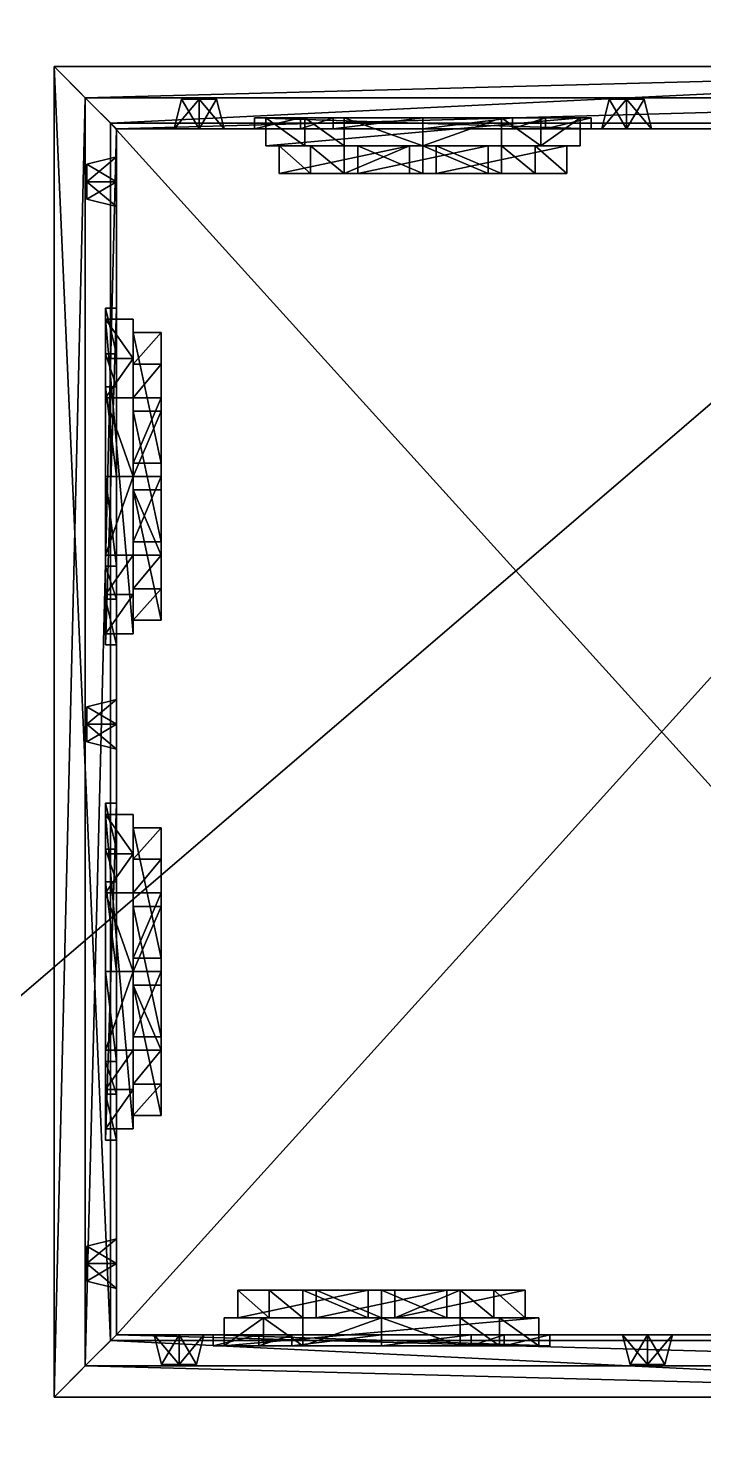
# Model space of a CAD drawing. Header units: metres. Extents: x -124 to 108, y 0 to 201.
# Drawn here: x 42.296 to 43.63, y 4.551 to 7.356 of the extents above; entities that cross this region are included whole.
import ezdxf

# ---------------------------------------------------------------- set-up
doc = ezdxf.new("R2010")
doc.units = ezdxf.units.M
doc.layers.get('0').update_dxf_attribs({"true_color": 0xff5454})

# ---------------------------------------------------------------- blocks, each defined once
blk = doc.blocks.new('embellishment_i')
for p, q in [((0.0492, 0.0984), (0.0492, 0.0837, 0.0587)), ((0, 0.0492), (0.0148, 0.0492, 0.0587)), ((0.0984, 0.0492), (0.0837, 0.0492, 0.0587)), ((0.0492, 0), (0.0492, 0.0148, 0.0587))]:
    blk.add_line(p, q)
at = {"color": 35, "true_color": 0x927150, "extrusion": (0, 0, -1)}
blk.add_circle((-0.0492, 0.0492), 0.0492, dxfattribs=at)
at = {"extrusion": (0, 3.11728e-16, -1)}
blk.add_circle((-0.0492, 0.0492, -0.0587), 0.0344, dxfattribs=at)
at = {"color": 35, "true_color": 0x927150}
mesh = blk.add_polyface(dxfattribs=at)
corners = [(0.0148, 0.0492, 0.0587), (0.0492, 0.0984), (0, 0.0492), (0.0492, 0.0837, 0.0587)]
mesh.append_faces([[corners[k] for k in face] for face in [(0, 1, 2), (1, 0, 3)]], dxfattribs={"vtx0": -1, "color": 35})
mesh = blk.add_polyface(dxfattribs=at)
corners = [(0.0492, 0.0837, 0.0587), (0.0984, 0.0492), (0.0492, 0.0984), (0.0837, 0.0492, 0.0587)]
mesh.append_faces([[corners[k] for k in face] for face in [(0, 1, 2), (1, 0, 3)]], dxfattribs={"vtx0": -1, "color": 35})
mesh = blk.add_polyface(dxfattribs=at)
corners = [(0.0492, 0.0148, 0.0587), (0.0492, 0.0837, 0.0587), (0.0148, 0.0492, 0.0587), (0.0837, 0.0492, 0.0587)]
mesh.append_faces([[corners[k] for k in face] for face in [(0, 1, 2), (1, 0, 3)]], dxfattribs={"vtx0": -1, "color": 35})
mesh = blk.add_polyface(dxfattribs=at)
corners = [(0.0492, 0.0148, 0.0587), (0, 0.0492), (0.0492, 0), (0.0148, 0.0492, 0.0587)]
mesh.append_faces([[corners[k] for k in face] for face in [(0, 1, 2), (1, 0, 3)]], dxfattribs={"vtx0": -1, "color": 35})
mesh = blk.add_polyface(dxfattribs=at)
corners = [(0.0837, 0.0492, 0.0587), (0.0492, 0), (0.0984, 0.0492), (0.0492, 0.0148, 0.0587)]
mesh.append_faces([[corners[k] for k in face] for face in [(0, 1, 2), (1, 0, 3)]], dxfattribs={"vtx0": -1, "color": 35})
blk = doc.blocks.new('window_i')
for p, q in [((0.3326, 1.5005, 0.0217), (0.1553, 1.3478, 0.0217)), ((0.3326, 1.5005), (0.1553, 1.3478)), ((0.5099, 1.3478, 0.0217), (0.3326, 1.5005, 0.0217)), ((0.5099, 1.3478), (0.3326, 1.5005)), ((0.3326, 1.5005), (0.3326, 1.5005, 0.0217)), ((0.1773, 1.3377, 0.0217), (0.3326, 1.4714, 0.0217)), ((0.1773, 1.3377, -0.0332), (0.3326, 1.4714, -0.0332)), ((0.3326, 1.4714, 0.0217), (0.4879, 1.3377, 0.0217)), ((0.3326, 1.4714, 0.0217), (0.3326, 1.4714, -0.0332)), ((0.3326, 1.4714, -0.0332), (0.4879, 1.3377, -0.0332)), ((0.3326, 1.4364, -0.0881), (0.2038, 1.3256, -0.0881)), ((0.3326, 1.4364, -0.0332), (0.2038, 1.3256, -0.0332)), ((0.4614, 1.3256, -0.0332), (0.3326, 1.4364, -0.0332)), ((0.3326, 1.4364, -0.0332), (0.3326, 1.4364, -0.0881)), ((0.4614, 1.3256, -0.0881), (0.3326, 1.4364, -0.0881)), ((0.1553, 1.3478, 0.0217), (0.1553, 1.1242, 0.0217)), ((0.1553, 1.3478), (0.1553, 1.1242)), ((0.1553, 1.3478), (0.1553, 1.3478, 0.0217)), ((0.5099, 1.1242, 0.0217), (0.5099, 1.3478, 0.0217)), ((0.5099, 1.1242), (0.5099, 1.3478)), ((0.5099, 1.3478), (0.5099, 1.3478, 0.0217)), ((0.1773, 1.3377, 0.0217), (0.1773, 1.1022, 0.0217)), ((0.1773, 1.3377, 0.0217), (0.1773, 1.3377, -0.0332)), ((0.1773, 1.3377, -0.0332), (0.1773, 1.1022, -0.0332)), ((0.2038, 1.3256, -0.0881), (0.2038, 1.1287, -0.0881)), ((0.2038, 1.3256, -0.0332), (0.2038, 1.1287, -0.0332)), ((0.2038, 1.3256, -0.0332), (0.2038, 1.3256, -0.0881)), ((0.4614, 1.3256, -0.0332), (0.4614, 1.3256, -0.0881)), ((0.4614, 1.1287, -0.0332), (0.4614, 1.3256, -0.0332)), ((0.4614, 1.1287, -0.0881), (0.4614, 1.3256, -0.0881)), ((0.4879, 1.1022, 0.0217), (0.4879, 1.3377, 0.0217)), ((0.4879, 1.3377, 0.0217), (0.4879, 1.3377, -0.0332)), ((0.4879, 1.1022, -0.0332), (0.4879, 1.3377, -0.0332)), ((0.0905, 1.1242), (0, 1.0337)), ((0.0905, 1.1242, 0.0217), (0, 1.0337, 0.0217)), ((0.0905, 1.1242), (0.0905, 1.1242, 0.0217)), ((0.1553, 1.1242), (0.0905, 1.1242)), ((0.1553, 1.1242, 0.0217), (0.0905, 1.1242, 0.0217)), ((0.1553, 1.1242), (0.1553, 1.1242, 0.0217)), ((0.2038, 1.1287, -0.0332), (0.4614, 1.1287, -0.0332)), ((0.2038, 1.1287, -0.0881), (0.4614, 1.1287, -0.0881)), ((0.2038, 1.1287, -0.0332), (0.2038, 1.1287, -0.0881)), ((0.4614, 1.1287, -0.0332), (0.4614, 1.1287, -0.0881)), ((0.5747, 1.1242, 0.0217), (0.5099, 1.1242, 0.0217)), ((0.5099, 1.1242), (0.5099, 1.1242, 0.0217)), ((0.5747, 1.1242), (0.5099, 1.1242)), ((0.6652, 1.0337, 0.0217), (0.5747, 1.1242, 0.0217)), ((0.5747, 1.1242), (0.5747, 1.1242, 0.0217)), ((0.6652, 1.0337), (0.5747, 1.1242)), ((0.0997, 1.1022, 0.0217), (0.022, 1.0246, 0.0217)), ((0.0997, 1.1022, -0.0332), (0.022, 1.0246, -0.0332)), ((0.1773, 1.1022, 0.0217), (0.0997, 1.1022, 0.0217)), ((0.1773, 1.1022, -0.0332), (0.0997, 1.1022, -0.0332)), ((0.0997, 1.1022, 0.0217), (0.0997, 1.1022, -0.0332)), ((0.1773, 1.1022, 0.0217), (0.1773, 1.1022, -0.0332)), ((0.5656, 1.1022, 0.0217), (0.4879, 1.1022, 0.0217)), ((0.4879, 1.1022, 0.0217), (0.4879, 1.1022, -0.0332)), ((0.5656, 1.1022, -0.0332), (0.4879, 1.1022, -0.0332)), ((0.5656, 1.1022, 0.0217), (0.6432, 1.0246, 0.0217)), ((0.5656, 1.1022, 0.0217), (0.5656, 1.1022, -0.0332)), ((0.5656, 1.1022, -0.0332), (0.6432, 1.0246, -0.0332)), ((0.1106, 1.0757, -0.0881), (0.0485, 1.0136, -0.0881)), ((0.1106, 1.0757, -0.0332), (0.0485, 1.0136, -0.0332)), ((0.1773, 1.0757, -0.0332), (0.1106, 1.0757, -0.0332)), ((0.1106, 1.0757, -0.0332), (0.1106, 1.0757, -0.0881)), ((0.1773, 1.0757, -0.0881), (0.1106, 1.0757, -0.0881)), ((0.1773, 1.0757, -0.0332), (0.1773, 1.0757, -0.0881)), ((0.3061, 1.0757, -0.0881), (0.1773, 1.0757, -0.0881)), ((0.3061, 1.0757, -0.0332), (0.1773, 1.0757, -0.0332)), ((0.3061, 0.1236, -0.0881), (0.3061, 1.0757, -0.0881)), ((0.3061, 1.0757, -0.0332), (0.3061, 1.0757, -0.0881)), ((0.3061, 0.1236, -0.0332), (0.3061, 1.0757, -0.0332)), ((0.3591, 1.0757, -0.0881), (0.3591, 0.1236, -0.0881)), ((0.3591, 1.0757, -0.0332), (0.3591, 1.0757, -0.0881)), ((0.4879, 1.0757, -0.0881), (0.3591, 1.0757, -0.0881)), ((0.4879, 1.0757, -0.0332), (0.3591, 1.0757, -0.0332)), ((0.5546, 1.0757, -0.0881), (0.4879, 1.0757, -0.0881)), ((0.4879, 1.0757, -0.0332), (0.4879, 1.0757, -0.0881)), ((0.5546, 1.0757, -0.0332), (0.4879, 1.0757, -0.0332)), ((0.6167, 1.0136, -0.0332), (0.5546, 1.0757, -0.0332)), ((0.5546, 1.0757, -0.0332), (0.5546, 1.0757, -0.0881)), ((0.6167, 1.0136, -0.0881), (0.5546, 1.0757, -0.0881)), ((0, 1.0337), (0, 1.0337, 0.0217)), ((0, 1.0337, 0.0217), (0, 0, 0.0217)), ((0, 1.0337), (0, 0)), ((0.022, 1.0246, 0.0217), (0.022, 0.0971, 0.0217)), ((0.022, 1.0246, 0.0217), (0.022, 1.0246, -0.0332)), ((0.022, 1.0246, -0.0332), (0.022, 0.0971, -0.0332)), ((0.0485, 1.0136, -0.0881), (0.0485, 0.1236, -0.0881)), ((0.0485, 1.0136, -0.0332), (0.0485, 1.0136, -0.0881)), ((0.0485, 1.0136, -0.0332), (0.0485, 0.1236, -0.0332)), ((0.6167, 1.0136, -0.0332), (0.6167, 1.0136, -0.0881)), ((0.6167, 0.1236, -0.0332), (0.6167, 1.0136, -0.0332)), ((0.6167, 0.1236, -0.0881), (0.6167, 1.0136, -0.0881)), ((0.6432, 0.0971, 0.0217), (0.6432, 1.0246, 0.0217)), ((0.6432, 1.0246, 0.0217), (0.6432, 1.0246, -0.0332)), ((0.6432, 0.0971, -0.0332), (0.6432, 1.0246, -0.0332)), ((0.6652, 0, 0.0217), (0.6652, 1.0337, 0.0217)), ((0.6652, 0), (0.6652, 1.0337)), ((0.6652, 1.0337), (0.6652, 1.0337, 0.0217)), ((0.0485, 0.1236, -0.0881), (0.3061, 0.1236, -0.0881)), ((0.0485, 0.1236, -0.0332), (0.3061, 0.1236, -0.0332)), ((0.0485, 0.1236, -0.0332), (0.0485, 0.1236, -0.0881)), ((0.3061, 0.1236, -0.0332), (0.3061, 0.1236, -0.0881)), ((0.3591, 0.1236, -0.0332), (0.3591, 0.1236, -0.0881)), ((0.3591, 0.1236, -0.0881), (0.6167, 0.1236, -0.0881)), ((0.3591, 0.1236, -0.0332), (0.6167, 0.1236, -0.0332)), ((0.6167, 0.1236, -0.0332), (0.6167, 0.1236, -0.0881)), ((0.022, 0.0971, 0.0217), (0.6432, 0.0971, 0.0217)), ((0.022, 0.0971, 0.0217), (0.022, 0.0971, -0.0332)), ((0.022, 0.0971, -0.0332), (0.6432, 0.0971, -0.0332)), ((0.6432, 0.0971, 0.0217), (0.6432, 0.0971, -0.0332)), ((0, 0, 0.0217), (0.6652, 0, 0.0217)), ((0, 0), (0, 0, 0.0217)), ((0, 0), (0.6652, 0)), ((0.6652, 0), (0.6652, 0, 0.0217))]:
    blk.add_line(p, q)
at = {"color": 29, "true_color": 0x423123}
blk.add_line((0.3591, 1.0757, -0.0332), (0.3591, 0.1236, -0.0332), dxfattribs=at)
at = {"color": 45, "true_color": 0xaa8f5f}
mesh = blk.add_polyface(dxfattribs=at)
corners = [(0, 0, 0.0217), (0.022, 0.0971, 0.0217), (0, 1.0337, 0.0217), (0.6652, 0, 0.0217), (0.6432, 0.0971, 0.0217), (0.6432, 1.0246, 0.0217), (0.4879, 1.1022, 0.0217), (0.5099, 1.1242, 0.0217), (0.4879, 1.3377, 0.0217), (0.5656, 1.1022, 0.0217), (0.5747, 1.1242, 0.0217), (0.6652, 1.0337, 0.0217), (0.022, 1.0246, 0.0217), (0.0905, 1.1242, 0.0217), (0.0997, 1.1022, 0.0217), (0.1553, 1.1242, 0.0217), (0.1773, 1.1022, 0.0217), (0.1553, 1.3478, 0.0217), (0.1773, 1.3377, 0.0217), (0.3326, 1.5005, 0.0217), (0.3326, 1.4714, 0.0217), (0.5099, 1.3478, 0.0217)]
mesh.append_faces([[corners[k] for k in face] for face in [(0, 1, 2), (1, 3, 4), (4, 3, 5), (6, 7, 8), (7, 9, 10), (10, 5, 11), (11, 5, 3), (2, 12, 13), (12, 2, 1), (13, 14, 15), (15, 16, 17), (17, 18, 19), (19, 8, 21), (21, 8, 7)]], dxfattribs={"vtx0": -1, "vtx1": -1, "color": 45})
mesh.append_faces([[corners[k] for k in face] for face in [(1, 0, 3), (7, 6, 9), (10, 9, 5), (13, 12, 14), (15, 14, 16), (17, 16, 18), (19, 18, 20), (19, 20, 8)]], dxfattribs={"vtx0": -1, "vtx2": -1, "color": 45})
mesh = blk.add_polyface(dxfattribs=at)
corners = [(0.1553, 1.3478, 0.0217), (0.3326, 1.5005), (0.1553, 1.3478), (0.3326, 1.5005, 0.0217)]
mesh.append_faces([[corners[k] for k in face] for face in [(0, 1, 2), (1, 0, 3)]], dxfattribs={"vtx0": -1, "color": 45})
mesh = blk.add_polyface(dxfattribs=at)
corners = [(0.3326, 1.5005, 0.0217), (0.5099, 1.3478), (0.3326, 1.5005), (0.5099, 1.3478, 0.0217)]
mesh.append_faces([[corners[k] for k in face] for face in [(0, 1, 2), (1, 0, 3)]], dxfattribs={"vtx0": -1, "color": 45})
at = {"color": 29, "true_color": 0x423123}
mesh = blk.add_polyface(dxfattribs=at)
corners = [(0.0485, 1.0136, -0.0332), (0.0997, 1.1022, -0.0332), (0.022, 1.0246, -0.0332), (0.1106, 1.0757, -0.0332), (0.1773, 1.1022, -0.0332), (0.1773, 1.0757, -0.0332), (0.3061, 1.0757, -0.0332), (0.2038, 1.1287, -0.0332), (0.1773, 1.3377, -0.0332), (0.4614, 1.1287, -0.0332), (0.3591, 1.0757, -0.0332), (0.3591, 0.1236, -0.0332), (0.4879, 1.0757, -0.0332), (0.4614, 1.3256, -0.0332), (0.022, 0.0971, -0.0332), (0.0485, 0.1236, -0.0332), (0.6432, 0.0971, -0.0332), (0.3061, 0.1236, -0.0332), (0.6167, 0.1236, -0.0332), (0.6167, 1.0136, -0.0332), (0.5546, 1.0757, -0.0332), (0.4879, 1.1022, -0.0332), (0.5656, 1.1022, -0.0332), (0.6432, 1.0246, -0.0332), (0.2038, 1.3256, -0.0332), (0.3326, 1.4714, -0.0332), (0.3326, 1.4364, -0.0332), (0.4879, 1.3377, -0.0332)]
mesh.append_faces([[corners[k] for k in face] for face in [(1, 3, 4), (4, 7, 8), (7, 6, 9), (10, 6, 11), (9, 12, 13), (14, 15, 2), (15, 16, 17), (17, 11, 6), (11, 16, 18), (18, 16, 19), (20, 21, 12), (21, 20, 22), (22, 19, 23), (23, 19, 16), (8, 24, 25), (24, 8, 7), (25, 13, 27), (27, 12, 21)]], dxfattribs={"vtx0": -1, "vtx1": -1, "color": 29})
mesh.append_faces([[corners[k] for k in face] for face in [(4, 6, 7), (9, 6, 10), (17, 16, 11), (27, 13, 12)]], dxfattribs={"vtx0": -1, "vtx1": -1, "vtx2": -1, "color": 29})
mesh.append_faces([[corners[k] for k in face] for face in [(0, 1, 2), (1, 0, 3), (4, 3, 5), (4, 5, 6), (9, 10, 12), (15, 14, 16), (2, 15, 0), (22, 20, 19), (25, 24, 26), (25, 26, 13)]], dxfattribs={"vtx0": -1, "vtx2": -1, "color": 29})
at = {"color": 45, "true_color": 0xaa8f5f}
mesh = blk.add_polyface(dxfattribs=at)
corners = [(0.3326, 1.4714, -0.0332), (0.1773, 1.3377, 0.0217), (0.1773, 1.3377, -0.0332), (0.3326, 1.4714, 0.0217)]
mesh.append_faces([[corners[k] for k in face] for face in [(0, 1, 2), (1, 0, 3)]], dxfattribs={"vtx0": -1, "color": 45})
mesh = blk.add_polyface(dxfattribs=at)
corners = [(0.4879, 1.3377, 0.0217), (0.3326, 1.4714, -0.0332), (0.4879, 1.3377, -0.0332), (0.3326, 1.4714, 0.0217)]
mesh.append_faces([[corners[k] for k in face] for face in [(0, 1, 2), (1, 0, 3)]], dxfattribs={"vtx0": -1, "color": 45})
at = {"color": 28, "true_color": 0x130f0a}
mesh = blk.add_polyface(dxfattribs=at)
corners = [(0.4614, 1.1287, -0.0881), (0.2038, 1.3256, -0.0881), (0.2038, 1.1287, -0.0881), (0.3326, 1.4364, -0.0881), (0.4614, 1.3256, -0.0881)]
mesh.append_faces([[corners[k] for k in face] for face in [(0, 1, 2), (3, 0, 4)]], dxfattribs={"vtx0": -1, "color": 28})
mesh.append_faces([[corners[k] for k in face] for face in [(1, 0, 3)]], dxfattribs={"vtx0": -1, "vtx1": -1, "color": 28})
at = {"color": 29, "true_color": 0x423123}
mesh = blk.add_polyface(dxfattribs=at)
corners = [(0.3326, 1.4364, -0.0332), (0.2038, 1.3256, -0.0881), (0.3326, 1.4364, -0.0881), (0.2038, 1.3256, -0.0332)]
mesh.append_faces([[corners[k] for k in face] for face in [(0, 1, 2), (1, 0, 3)]], dxfattribs={"vtx0": -1, "color": 29})
mesh = blk.add_polyface(dxfattribs=at)
corners = [(0.4614, 1.3256, -0.0332), (0.3326, 1.4364, -0.0881), (0.4614, 1.3256, -0.0881), (0.3326, 1.4364, -0.0332)]
mesh.append_faces([[corners[k] for k in face] for face in [(0, 1, 2), (1, 0, 3)]], dxfattribs={"vtx0": -1, "color": 29})
at = {"color": 45, "true_color": 0xaa8f5f}
mesh = blk.add_polyface(dxfattribs=at)
corners = [(0.1553, 1.3478, 0.0217), (0.1553, 1.1242), (0.1553, 1.1242, 0.0217), (0.1553, 1.3478)]
mesh.append_faces([[corners[k] for k in face] for face in [(0, 1, 2), (1, 0, 3)]], dxfattribs={"vtx0": -1, "color": 45})
mesh = blk.add_polyface(dxfattribs=at)
corners = [(0.5099, 1.3478), (0.5099, 1.1242, 0.0217), (0.5099, 1.1242), (0.5099, 1.3478, 0.0217)]
mesh.append_faces([[corners[k] for k in face] for face in [(0, 1, 2), (1, 0, 3)]], dxfattribs={"vtx0": -1, "color": 45})
mesh = blk.add_polyface(dxfattribs=at)
corners = [(0.1773, 1.3377, -0.0332), (0.1773, 1.1022, 0.0217), (0.1773, 1.1022, -0.0332), (0.1773, 1.3377, 0.0217)]
mesh.append_faces([[corners[k] for k in face] for face in [(0, 1, 2), (1, 0, 3)]], dxfattribs={"vtx0": -1, "color": 45})
at = {"color": 29, "true_color": 0x423123}
mesh = blk.add_polyface(dxfattribs=at)
corners = [(0.2038, 1.3256, -0.0881), (0.2038, 1.1287, -0.0332), (0.2038, 1.1287, -0.0881), (0.2038, 1.3256, -0.0332)]
mesh.append_faces([[corners[k] for k in face] for face in [(0, 1, 2), (1, 0, 3)]], dxfattribs={"vtx0": -1, "color": 29})
mesh = blk.add_polyface(dxfattribs=at)
corners = [(0.4614, 1.3256, -0.0332), (0.4614, 1.1287, -0.0881), (0.4614, 1.1287, -0.0332), (0.4614, 1.3256, -0.0881)]
mesh.append_faces([[corners[k] for k in face] for face in [(0, 1, 2), (1, 0, 3)]], dxfattribs={"vtx0": -1, "color": 29})
at = {"color": 45, "true_color": 0xaa8f5f}
mesh = blk.add_polyface(dxfattribs=at)
corners = [(0.4879, 1.3377, 0.0217), (0.4879, 1.1022, -0.0332), (0.4879, 1.1022, 0.0217), (0.4879, 1.3377, -0.0332)]
mesh.append_faces([[corners[k] for k in face] for face in [(0, 1, 2), (1, 0, 3)]], dxfattribs={"vtx0": -1, "color": 45})
mesh = blk.add_polyface(dxfattribs=at)
corners = [(0, 1.0337, 0.0217), (0.0905, 1.1242), (0, 1.0337), (0.0905, 1.1242, 0.0217)]
mesh.append_faces([[corners[k] for k in face] for face in [(0, 1, 2), (1, 0, 3)]], dxfattribs={"vtx0": -1, "color": 45})
mesh = blk.add_polyface(dxfattribs=at)
corners = [(0.0905, 1.1242, 0.0217), (0.1553, 1.1242), (0.0905, 1.1242), (0.1553, 1.1242, 0.0217)]
mesh.append_faces([[corners[k] for k in face] for face in [(0, 1, 2), (1, 0, 3)]], dxfattribs={"vtx0": -1, "color": 45})
at = {"color": 29, "true_color": 0x423123}
mesh = blk.add_polyface(dxfattribs=at)
corners = [(0.2038, 1.1287, -0.0332), (0.4614, 1.1287, -0.0881), (0.2038, 1.1287, -0.0881), (0.4614, 1.1287, -0.0332)]
mesh.append_faces([[corners[k] for k in face] for face in [(0, 1, 2), (1, 0, 3)]], dxfattribs={"vtx0": -1, "color": 29})
at = {"color": 45, "true_color": 0xaa8f5f}
mesh = blk.add_polyface(dxfattribs=at)
corners = [(0.5099, 1.1242, 0.0217), (0.5747, 1.1242), (0.5099, 1.1242), (0.5747, 1.1242, 0.0217)]
mesh.append_faces([[corners[k] for k in face] for face in [(0, 1, 2), (1, 0, 3)]], dxfattribs={"vtx0": -1, "color": 45})
mesh = blk.add_polyface(dxfattribs=at)
corners = [(0.5747, 1.1242, 0.0217), (0.6652, 1.0337), (0.5747, 1.1242), (0.6652, 1.0337, 0.0217)]
mesh.append_faces([[corners[k] for k in face] for face in [(0, 1, 2), (1, 0, 3)]], dxfattribs={"vtx0": -1, "color": 45})
mesh = blk.add_polyface(dxfattribs=at)
corners = [(0.0997, 1.1022, -0.0332), (0.022, 1.0246, 0.0217), (0.022, 1.0246, -0.0332), (0.0997, 1.1022, 0.0217)]
mesh.append_faces([[corners[k] for k in face] for face in [(0, 1, 2), (1, 0, 3)]], dxfattribs={"vtx0": -1, "color": 45})
mesh = blk.add_polyface(dxfattribs=at)
corners = [(0.1773, 1.1022, 0.0217), (0.0997, 1.1022, -0.0332), (0.1773, 1.1022, -0.0332), (0.0997, 1.1022, 0.0217)]
mesh.append_faces([[corners[k] for k in face] for face in [(0, 1, 2), (1, 0, 3)]], dxfattribs={"vtx0": -1, "color": 45})
mesh = blk.add_polyface(dxfattribs=at)
corners = [(0.5656, 1.1022, 0.0217), (0.4879, 1.1022, -0.0332), (0.5656, 1.1022, -0.0332), (0.4879, 1.1022, 0.0217)]
mesh.append_faces([[corners[k] for k in face] for face in [(0, 1, 2), (1, 0, 3)]], dxfattribs={"vtx0": -1, "color": 45})
mesh = blk.add_polyface(dxfattribs=at)
corners = [(0.6432, 1.0246, 0.0217), (0.5656, 1.1022, -0.0332), (0.6432, 1.0246, -0.0332), (0.5656, 1.1022, 0.0217)]
mesh.append_faces([[corners[k] for k in face] for face in [(0, 1, 2), (1, 0, 3)]], dxfattribs={"vtx0": -1, "color": 45})
at = {"color": 28, "true_color": 0x130f0a}
mesh = blk.add_polyface(dxfattribs=at)
corners = [(0.3061, 0.1236, -0.0881), (0.0485, 1.0136, -0.0881), (0.0485, 0.1236, -0.0881), (0.1106, 1.0757, -0.0881), (0.1773, 1.0757, -0.0881), (0.3061, 1.0757, -0.0881)]
mesh.append_faces([[corners[k] for k in face] for face in [(0, 1, 2), (4, 0, 5)]], dxfattribs={"vtx0": -1, "color": 28})
mesh.append_faces([[corners[k] for k in face] for face in [(1, 0, 3), (3, 0, 4)]], dxfattribs={"vtx0": -1, "vtx1": -1, "color": 28})
at = {"color": 29, "true_color": 0x423123}
mesh = blk.add_polyface(dxfattribs=at)
corners = [(0.1106, 1.0757, -0.0332), (0.0485, 1.0136, -0.0881), (0.1106, 1.0757, -0.0881), (0.0485, 1.0136, -0.0332)]
mesh.append_faces([[corners[k] for k in face] for face in [(0, 1, 2), (1, 0, 3)]], dxfattribs={"vtx0": -1, "color": 29})
mesh = blk.add_polyface(dxfattribs=at)
corners = [(0.1773, 1.0757, -0.0332), (0.1106, 1.0757, -0.0881), (0.1773, 1.0757, -0.0881), (0.1106, 1.0757, -0.0332)]
mesh.append_faces([[corners[k] for k in face] for face in [(0, 1, 2), (1, 0, 3)]], dxfattribs={"vtx0": -1, "color": 29})
mesh = blk.add_polyface(dxfattribs=at)
corners = [(0.3061, 1.0757, -0.0332), (0.1773, 1.0757, -0.0881), (0.3061, 1.0757, -0.0881), (0.1773, 1.0757, -0.0332)]
mesh.append_faces([[corners[k] for k in face] for face in [(0, 1, 2), (1, 0, 3)]], dxfattribs={"vtx0": -1, "color": 29})
mesh = blk.add_polyface(dxfattribs=at)
corners = [(0.3061, 1.0757, -0.0332), (0.3061, 0.1236, -0.0881), (0.3061, 0.1236, -0.0332), (0.3061, 1.0757, -0.0881)]
mesh.append_faces([[corners[k] for k in face] for face in [(0, 1, 2), (1, 0, 3)]], dxfattribs={"vtx0": -1, "color": 29})
mesh = blk.add_polyface(dxfattribs=at)
corners = [(0.3591, 1.0757, -0.0881), (0.3591, 0.1236, -0.0332), (0.3591, 0.1236, -0.0881), (0.3591, 1.0757, -0.0332)]
mesh.append_faces([[corners[k] for k in face] for face in [(0, 1, 2), (1, 0, 3)]], dxfattribs={"vtx0": -1, "color": 29})
at = {"color": 28, "true_color": 0x130f0a}
mesh = blk.add_polyface(dxfattribs=at)
corners = [(0.6167, 0.1236, -0.0881), (0.3591, 1.0757, -0.0881), (0.3591, 0.1236, -0.0881), (0.4879, 1.0757, -0.0881), (0.5546, 1.0757, -0.0881), (0.6167, 1.0136, -0.0881)]
mesh.append_faces([[corners[k] for k in face] for face in [(0, 1, 2), (4, 0, 5)]], dxfattribs={"vtx0": -1, "color": 28})
mesh.append_faces([[corners[k] for k in face] for face in [(1, 0, 3), (3, 0, 4)]], dxfattribs={"vtx0": -1, "vtx1": -1, "color": 28})
at = {"color": 29, "true_color": 0x423123}
mesh = blk.add_polyface(dxfattribs=at)
corners = [(0.4879, 1.0757, -0.0881), (0.3591, 1.0757, -0.0332), (0.3591, 1.0757, -0.0881), (0.4879, 1.0757, -0.0332)]
mesh.append_faces([[corners[k] for k in face] for face in [(0, 1, 2), (1, 0, 3)]], dxfattribs={"vtx0": -1, "color": 29})
mesh = blk.add_polyface(dxfattribs=at)
corners = [(0.5546, 1.0757, -0.0332), (0.4879, 1.0757, -0.0881), (0.5546, 1.0757, -0.0881), (0.4879, 1.0757, -0.0332)]
mesh.append_faces([[corners[k] for k in face] for face in [(0, 1, 2), (1, 0, 3)]], dxfattribs={"vtx0": -1, "color": 29})
mesh = blk.add_polyface(dxfattribs=at)
corners = [(0.6167, 1.0136, -0.0332), (0.5546, 1.0757, -0.0881), (0.6167, 1.0136, -0.0881), (0.5546, 1.0757, -0.0332)]
mesh.append_faces([[corners[k] for k in face] for face in [(0, 1, 2), (1, 0, 3)]], dxfattribs={"vtx0": -1, "color": 29})
at = {"color": 45, "true_color": 0xaa8f5f}
mesh = blk.add_polyface(dxfattribs=at)
corners = [(0, 1.0337, 0.0217), (0, 0), (0, 0, 0.0217), (0, 1.0337)]
mesh.append_faces([[corners[k] for k in face] for face in [(0, 1, 2), (1, 0, 3)]], dxfattribs={"vtx0": -1, "color": 45})
mesh = blk.add_polyface(dxfattribs=at)
corners = [(0.022, 1.0246, -0.0332), (0.022, 0.0971, 0.0217), (0.022, 0.0971, -0.0332), (0.022, 1.0246, 0.0217)]
mesh.append_faces([[corners[k] for k in face] for face in [(0, 1, 2), (1, 0, 3)]], dxfattribs={"vtx0": -1, "color": 45})
at = {"color": 29, "true_color": 0x423123}
mesh = blk.add_polyface(dxfattribs=at)
corners = [(0.0485, 1.0136, -0.0881), (0.0485, 0.1236, -0.0332), (0.0485, 0.1236, -0.0881), (0.0485, 1.0136, -0.0332)]
mesh.append_faces([[corners[k] for k in face] for face in [(0, 1, 2), (1, 0, 3)]], dxfattribs={"vtx0": -1, "color": 29})
mesh = blk.add_polyface(dxfattribs=at)
corners = [(0.6167, 1.0136, -0.0332), (0.6167, 0.1236, -0.0881), (0.6167, 0.1236, -0.0332), (0.6167, 1.0136, -0.0881)]
mesh.append_faces([[corners[k] for k in face] for face in [(0, 1, 2), (1, 0, 3)]], dxfattribs={"vtx0": -1, "color": 29})
at = {"color": 45, "true_color": 0xaa8f5f}
mesh = blk.add_polyface(dxfattribs=at)
corners = [(0.6432, 1.0246, 0.0217), (0.6432, 0.0971, -0.0332), (0.6432, 0.0971, 0.0217), (0.6432, 1.0246, -0.0332)]
mesh.append_faces([[corners[k] for k in face] for face in [(0, 1, 2), (1, 0, 3)]], dxfattribs={"vtx0": -1, "color": 45})
mesh = blk.add_polyface(dxfattribs=at)
corners = [(0.6652, 1.0337), (0.6652, 0, 0.0217), (0.6652, 0), (0.6652, 1.0337, 0.0217)]
mesh.append_faces([[corners[k] for k in face] for face in [(0, 1, 2), (1, 0, 3)]], dxfattribs={"vtx0": -1, "color": 45})
at = {"color": 29, "true_color": 0x423123}
mesh = blk.add_polyface(dxfattribs=at)
corners = [(0.0485, 0.1236, -0.0332), (0.3061, 0.1236, -0.0881), (0.0485, 0.1236, -0.0881), (0.3061, 0.1236, -0.0332)]
mesh.append_faces([[corners[k] for k in face] for face in [(0, 1, 2), (1, 0, 3)]], dxfattribs={"vtx0": -1, "color": 29})
mesh = blk.add_polyface(dxfattribs=at)
corners = [(0.3591, 0.1236, -0.0332), (0.6167, 0.1236, -0.0881), (0.3591, 0.1236, -0.0881), (0.6167, 0.1236, -0.0332)]
mesh.append_faces([[corners[k] for k in face] for face in [(0, 1, 2), (1, 0, 3)]], dxfattribs={"vtx0": -1, "color": 29})
at = {"color": 45, "true_color": 0xaa8f5f}
mesh = blk.add_polyface(dxfattribs=at)
corners = [(0.022, 0.0971, 0.0217), (0.6432, 0.0971, -0.0332), (0.022, 0.0971, -0.0332), (0.6432, 0.0971, 0.0217)]
mesh.append_faces([[corners[k] for k in face] for face in [(0, 1, 2), (1, 0, 3)]], dxfattribs={"vtx0": -1, "color": 45})
mesh = blk.add_polyface(dxfattribs=at)
corners = [(0.6652, 0, 0.0217), (0, 0), (0.6652, 0), (0, 0, 0.0217)]
mesh.append_faces([[corners[k] for k in face] for face in [(0, 1, 2), (1, 0, 3)]], dxfattribs={"vtx0": -1, "color": 45})
blk = doc.blocks.new('roof_element_ii')
at = {"color": 35, "true_color": 0x927150}
for p, q in [((0, 2.6278, 1.8177), (0, 0, 1.8177)), ((0, 2.6278, 1.8939), (0, 2.6278, 1.8177)), ((0, 2.6278, 1.8939), (0, 0, 1.8939)), ((2.4008, 2.6278, 1.8939), (0, 2.6278, 1.8939)), ((2.4008, 2.6278, 1.8177), (0, 2.6278, 1.8177)), ((0.0616, 2.5662, 1.7179), (0.0616, 0.0616, 1.7179)), ((0.0616, 2.5662, 1.8177), (0.0616, 0.0616, 1.8177)), ((0.0616, 2.5662, 1.8177), (0.0616, 2.5662, 1.7179)), ((2.3392, 2.5662, 1.7179), (0.0616, 2.5662, 1.7179)), ((2.3392, 2.5662, 1.8177), (0.0616, 2.5662, 1.8177)), ((0.1118, 2.516, 1.8939), (0.1118, 0.1118, 1.8939)), ((0.1118, 2.516, 1.8304), (0.1118, 0.1118, 1.8304)), ((2.289, 2.516, 1.8939), (0.1118, 2.516, 1.8939)), ((0.1118, 2.516, 1.8939), (0.1118, 2.516, 1.8304)), ((2.289, 2.516, 1.8304), (0.1118, 2.516, 1.8304)), ((0.1233, 2.5045, 1.7179), (0.1233, 0.1233, 1.7179)), ((2.2775, 2.5045, 1.7179), (0.1233, 2.5045, 1.7179)), ((0.1233, 0.1233, 1.7179), (2.2775, 0.1233, 1.7179)), ((0.1118, 0.1118, 1.8304), (2.289, 0.1118, 1.8304)), ((0.1118, 0.1118, 1.8939), (2.289, 0.1118, 1.8939)), ((0.1118, 0.1118, 1.8939), (0.1118, 0.1118, 1.8304)), ((0.0616, 0.0616, 1.7179), (2.3392, 0.0616, 1.7179)), ((0.0616, 0.0616, 1.8177), (2.3392, 0.0616, 1.8177)), ((0.0616, 0.0616, 1.7179), (0.0616, 0.0616, 1.8177)), ((0, 0, 1.8939), (2.4008, 0, 1.8939)), ((0, 0, 1.8177), (0, 0, 1.8939)), ((0, 0, 1.8177), (2.4008, 0, 1.8177))]:
    blk.add_line(p, q, dxfattribs=at)
for p, q in [((0.1233, 2.5045), (0.1233, 2.5045, 1.7179)), ((0.1233, 0.1233), (0.1233, 2.5045)), ((0.1233, 2.5045), (2.2775, 2.5045)), ((0.1233, 0.1233), (0.1233, 0.1233, 1.7179)), ((2.2775, 0.1233), (0.1233, 0.1233))]:
    blk.add_line(p, q)
at = {"extrusion": (0, 1, 0)}
for p in [(-0.3358, 1.5577, 2.5045), (-1.1804, 1.5577, 2.5045)]:
    blk.add_blockref('embellishment_i', p, dxfattribs=at)
at = {"extrusion": (1.11022e-16, 1, -9.86076e-32), "rotation": 360}
blk.add_blockref('window_i', (-1.0613, 0.208, 2.5045), dxfattribs=at)
at = {"extrusion": (-1, -1.24407e-17, 7.70005e-18)}
for p in [(-2.4495, 1.5586, -0.1233), (-1.378, 1.5586, -0.1233), (-0.3128, 1.5586, -0.1233)]:
    blk.add_blockref('embellishment_i', p, dxfattribs=at)
at = {"extrusion": (-1, 1.11022e-16, 7.70005e-18), "rotation": 360}
for p in [(-2.1508, 0.208, -0.1233), (-1.1729, 0.208, -0.1233)]:
    blk.add_blockref('window_i', p, dxfattribs=at)
at = {"extrusion": (0, -1, 0)}
for p in [(0.1977, 1.5624, -0.1233), (1.1232, 1.5624, -0.1233)]:
    blk.add_blockref('embellishment_i', p, dxfattribs=at)
at = {"extrusion": (-1.11022e-16, -1, -9.86076e-32), "rotation": 360}
blk.add_blockref('window_i', (0.3143, 0.208, -0.1233), dxfattribs=at)
at = {"color": 35, "true_color": 0x927150}
mesh = blk.add_polyface(dxfattribs=at)
corners = [(0, 2.6278, 1.8939), (0, 0, 1.8177), (0, 0, 1.8939), (0, 2.6278, 1.8177)]
mesh.append_faces([[corners[k] for k in face] for face in [(0, 1, 2), (1, 0, 3)]], dxfattribs={"vtx0": -1, "color": 35})
mesh = blk.add_polyface(dxfattribs=at)
corners = [(0, 2.6278, 1.8939), (2.4008, 2.6278, 1.8177), (0, 2.6278, 1.8177), (2.4008, 2.6278, 1.8939)]
mesh.append_faces([[corners[k] for k in face] for face in [(0, 1, 2), (1, 0, 3)]], dxfattribs={"vtx0": -1, "color": 35})
mesh = blk.add_polyface(dxfattribs=at)
corners = [(0, 2.6278, 1.8177), (0.0616, 2.5662, 1.8177), (0, 0, 1.8177), (2.4008, 2.6278, 1.8177), (2.3392, 2.5662, 1.8177), (2.3392, 0.0616, 1.8177), (0.0616, 0.0616, 1.8177), (2.4008, 0, 1.8177)]
mesh.append_faces([[corners[k] for k in face] for face in [(0, 1, 2), (1, 3, 4), (4, 3, 5), (2, 6, 7), (6, 2, 1), (7, 5, 3)]], dxfattribs={"vtx0": -1, "vtx1": -1, "color": 35})
mesh.append_faces([[corners[k] for k in face] for face in [(1, 0, 3), (7, 6, 5)]], dxfattribs={"vtx0": -1, "vtx2": -1, "color": 35})
mesh = blk.add_polyface(dxfattribs=at)
corners = [(0, 0, 1.8939), (0.1118, 0.1118, 1.8939), (0, 2.6278, 1.8939), (2.4008, 0, 1.8939), (2.289, 0.1118, 1.8939), (2.289, 2.516, 1.8939), (0.1118, 2.516, 1.8939), (2.4008, 2.6278, 1.8939)]
mesh.append_faces([[corners[k] for k in face] for face in [(0, 1, 2), (1, 3, 4), (4, 3, 5), (2, 6, 7), (6, 2, 1), (7, 5, 3)]], dxfattribs={"vtx0": -1, "vtx1": -1, "color": 35})
mesh.append_faces([[corners[k] for k in face] for face in [(1, 0, 3), (7, 6, 5)]], dxfattribs={"vtx0": -1, "vtx2": -1, "color": 35})
mesh = blk.add_polyface(dxfattribs=at)
corners = [(0.0616, 2.5662, 1.8177), (2.3392, 2.5662, 1.7179), (0.0616, 2.5662, 1.7179), (2.3392, 2.5662, 1.8177)]
mesh.append_faces([[corners[k] for k in face] for face in [(0, 1, 2), (1, 0, 3)]], dxfattribs={"vtx0": -1, "color": 35})
mesh = blk.add_polyface(dxfattribs=at)
corners = [(0.0616, 2.5662, 1.8177), (0.0616, 0.0616, 1.7179), (0.0616, 0.0616, 1.8177), (0.0616, 2.5662, 1.7179)]
mesh.append_faces([[corners[k] for k in face] for face in [(0, 1, 2), (1, 0, 3)]], dxfattribs={"vtx0": -1, "color": 35})
mesh = blk.add_polyface(dxfattribs=at)
corners = [(0.0616, 2.5662, 1.7179), (0.1233, 2.5045, 1.7179), (0.0616, 0.0616, 1.7179), (2.3392, 2.5662, 1.7179), (2.2775, 2.5045, 1.7179), (2.2775, 0.1233, 1.7179), (0.1233, 0.1233, 1.7179), (2.3392, 0.0616, 1.7179)]
mesh.append_faces([[corners[k] for k in face] for face in [(0, 1, 2), (1, 3, 4), (4, 3, 5), (2, 6, 7), (6, 2, 1), (7, 5, 3)]], dxfattribs={"vtx0": -1, "vtx1": -1, "color": 35})
mesh.append_faces([[corners[k] for k in face] for face in [(1, 0, 3), (7, 6, 5)]], dxfattribs={"vtx0": -1, "vtx2": -1, "color": 35})
mesh = blk.add_polyface(dxfattribs=at)
corners = [(0.1118, 2.516, 1.8304), (0.1118, 0.1118, 1.8939), (0.1118, 0.1118, 1.8304), (0.1118, 2.516, 1.8939)]
mesh.append_faces([[corners[k] for k in face] for face in [(0, 1, 2), (1, 0, 3)]], dxfattribs={"vtx0": -1, "color": 35})
at = {"color": 45, "true_color": 0xaa8f5f}
mesh = blk.add_polyface(dxfattribs=at)
corners = [(2.289, 0.1118, 1.8304), (0.1118, 2.516, 1.8304), (0.1118, 0.1118, 1.8304), (2.289, 2.516, 1.8304)]
mesh.append_faces([[corners[k] for k in face] for face in [(0, 1, 2), (1, 0, 3)]], dxfattribs={"vtx0": -1, "color": 45})
at = {"color": 35, "true_color": 0x927150}
mesh = blk.add_polyface(dxfattribs=at)
corners = [(2.289, 2.516, 1.8939), (0.1118, 2.516, 1.8304), (2.289, 2.516, 1.8304), (0.1118, 2.516, 1.8939)]
mesh.append_faces([[corners[k] for k in face] for face in [(0, 1, 2), (1, 0, 3)]], dxfattribs={"vtx0": -1, "color": 35})
at = {"color": 253, "true_color": 0xc0ab91}
mesh = blk.add_polyface(dxfattribs=at)
corners = [(2.2775, 2.5045), (0.1233, 0.1233), (0.1233, 2.5045), (2.2775, 0.1233)]
mesh.append_faces([[corners[k] for k in face] for face in [(0, 1, 2), (1, 0, 3)]], dxfattribs={"vtx0": -1, "color": 253})
mesh = blk.add_polyface(dxfattribs=at)
corners = [(0.7287, 2.5045, 1.7085), (1.1312, 2.5045, 1.5577), (0.906, 2.5045, 1.5558), (1.082, 2.5045, 1.6069), (1.1312, 2.5045, 1.6561), (2.0901, 2.5045, 1.6536), (2.2775, 2.5045), (2.0901, 2.5045), (2.1916, 2.5045, 1.5577), (2.1424, 2.5045, 1.6069), (2.1916, 2.5045, 1.6561), (2.0901, 2.5045, 1.7179), (0.1233, 2.5045), (0.396, 2.5045, 0.208), (1.3123, 2.5045), (0.1233, 2.5045, 1.7179), (0.396, 2.5045, 1.2417), (0.4866, 2.5045, 1.3323), (0.2866, 2.5045, 1.5577), (0.5513, 2.5045, 1.3323), (0.5513, 2.5045, 1.5558), (0.2374, 2.5045, 1.6069), (0.2866, 2.5045, 1.6561), (1.3123, 2.5045, 1.7179), (2.2408, 2.5045, 1.6069), (2.2775, 2.5045, 1.7179), (1.0613, 2.5045, 0.208), (1.3123, 2.5045, 1.6536), (1.0613, 2.5045, 1.2417), (0.9707, 2.5045, 1.3323), (1.1804, 2.5045, 1.6069), (0.3358, 2.5045, 1.6069), (0.906, 2.5045, 1.3323)]
mesh.append_faces([[corners[k] for k in face] for face in [(5, 6, 7), (2, 29, 32)]], dxfattribs={"vtx0": -1, "color": 253})
mesh.append_faces([[corners[k] for k in face] for face in [(0, 1, 2), (1, 0, 3), (3, 0, 4), (8, 5, 9), (9, 5, 10), (12, 13, 14), (13, 15, 16), (16, 15, 17), (17, 18, 19), (19, 18, 20), (18, 15, 21), (21, 15, 22), (23, 15, 11), (6, 24, 25), (24, 6, 8), (25, 11, 15), (14, 26, 27), (26, 14, 13), (27, 4, 23)]], dxfattribs={"vtx0": -1, "vtx1": -1, "color": 253})
mesh.append_faces([[corners[k] for k in face] for face in [(6, 5, 8), (17, 15, 18), (22, 15, 0), (0, 15, 23), (25, 10, 11), (27, 29, 1), (1, 29, 2), (23, 4, 0)]], dxfattribs={"vtx0": -1, "vtx1": -1, "vtx2": -1, "color": 253})
mesh.append_faces([[corners[k] for k in face] for face in [(10, 5, 11), (13, 12, 15), (25, 24, 10), (27, 26, 28), (27, 28, 29), (27, 1, 30), (27, 30, 4), (18, 0, 20), (0, 18, 31), (0, 31, 22)]], dxfattribs={"vtx0": -1, "vtx2": -1, "color": 253})
mesh = blk.add_polyface(dxfattribs=at)
corners = [(0.1233, 0.1233, 1.7179), (0.1233, 0.2143, 1.6078), (0.1233, 0.1233), (0.1233, 0.2636, 1.657), (0.1233, 0.8403, 1.7085), (0.1233, 2.5045, 1.7179), (0.1233, 0.3128, 1.6078), (0.1233, 0.663, 1.5558), (0.1233, 0.5077, 1.2417), (0.1233, 0.5982, 1.3323), (0.1233, 1.8182, 1.7085), (0.1233, 1.3288, 1.657), (0.1233, 1.0176, 1.5558), (0.1233, 1.2796, 1.6078), (0.1233, 1.0176, 1.3323), (0.1233, 1.0824, 1.3323), (0.1233, 1.1729, 1.2417), (0.1233, 1.1729, 0.208), (0.1233, 1.378, 1.6078), (0.1233, 1.6409, 1.5558), (0.1233, 1.4856, 1.2417), (0.1233, 1.5761, 1.3323), (0.1233, 1.9955, 1.5558), (0.1233, 2.4003, 1.657), (0.1233, 1.9955, 1.3323), (0.1233, 2.0603, 1.3323), (0.1233, 2.3511, 1.6078), (0.1233, 2.1508, 1.2417), (0.1233, 2.1508, 0.208), (0.1233, 2.4495, 1.6078), (0.1233, 0.5077, 0.208), (0.1233, 2.5045), (0.1233, 0.2636, 1.5586), (0.1233, 1.4856, 0.208), (0.1233, 1.3288, 1.5586), (0.1233, 2.4003, 1.5586), (0.1233, 1.6409, 1.3323), (0.1233, 0.663, 1.3323)]
mesh.append_faces([[corners[k] for k in face] for face in [(0, 1, 2), (1, 0, 3), (3, 4, 6), (8, 7, 9), (4, 11, 12), (12, 13, 14), (14, 13, 15), (15, 13, 16), (16, 13, 17), (11, 10, 18), (20, 19, 21), (10, 5, 22), (22, 23, 24), (24, 23, 25), (25, 26, 27), (27, 26, 28), (23, 5, 29), (2, 30, 31), (30, 6, 8), (33, 18, 20), (31, 29, 5)]], dxfattribs={"vtx0": -1, "vtx1": -1, "color": 253})
mesh.append_faces([[corners[k] for k in face] for face in [(3, 0, 4), (6, 7, 8), (4, 5, 10), (4, 10, 11), (18, 19, 20), (22, 5, 23), (30, 2, 1), (31, 17, 33), (33, 17, 13), (31, 28, 26)]], dxfattribs={"vtx0": -1, "vtx1": -1, "vtx2": -1, "color": 253})
mesh.append_faces([[corners[k] for k in face] for face in [(4, 0, 5), (6, 4, 7), (12, 11, 13), (18, 10, 19), (25, 23, 26), (30, 1, 32), (30, 32, 6), (31, 30, 17), (33, 13, 34), (33, 34, 18), (31, 33, 28), (31, 26, 35), (31, 35, 29)]], dxfattribs={"vtx0": -1, "vtx2": -1, "color": 253})
mesh.append_faces([[corners[k] for k in face] for face in [(36, 21, 19), (37, 9, 7)]], dxfattribs={"vtx1": -1, "color": 253})
mesh = blk.add_polyface(dxfattribs=at)
corners = [(1.538, 0.1233, 1.5558), (1.4732, 0.1233, 1.3323), (1.538, 0.1233, 1.3323), (0.889, 0.1233, 1.3323), (0.8242, 0.1233, 1.3323), (0.8242, 0.1233, 1.5558), (1.1724, 0.1233, 1.5624), (1.7153, 0.1233, 1.7085), (1.2216, 0.1233, 1.6116), (1.1724, 0.1233, 1.6608), (0.6469, 0.1233, 1.7085), (0.2469, 0.1233, 1.5624), (0.4696, 0.1233, 1.5558), (0.2961, 0.1233, 1.6116), (0.2469, 0.1233, 1.6608), (2.2775, 0.1233), (2.0479, 0.1233, 0.208), (0.1233, 0.1233), (2.2775, 0.1233, 1.7179), (2.1768, 0.1233, 1.27), (2.1276, 0.1233, 1.2208), (2.1276, 0.1233, 1.3192), (1.9574, 0.1233, 1.3323), (2.1768, 0.1233, 1.6142), (2.1276, 0.1233, 1.565), (1.8926, 0.1233, 1.3323), (1.8926, 0.1233, 1.5558), (2.1276, 0.1233, 1.6634), (0.3143, 0.1233, 0.208), (0.1233, 0.1233, 1.7179), (1.3827, 0.1233, 0.208), (0.9795, 0.1233, 0.208), (0.3143, 0.1233, 1.2417), (0.1977, 0.1233, 1.6116), (0.4048, 0.1233, 1.3323), (1.1232, 0.1233, 1.6116), (2.0784, 0.1233, 1.6142), (0.4696, 0.1233, 1.3323), (1.3827, 0.1233, 1.2417), (0.9795, 0.1233, 1.2417), (2.0479, 0.1233, 1.2417), (2.0784, 0.1233, 1.27)]
mesh.append_faces([[corners[k] for k in face] for face in [(0, 1, 2), (12, 34, 37)]], dxfattribs={"vtx0": -1, "color": 253})
mesh.append_faces([[corners[k] for k in face] for face in [(3, 0, 4), (4, 0, 5), (6, 7, 8), (8, 7, 9), (10, 11, 12), (11, 10, 13), (13, 10, 14), (15, 16, 17), (19, 18, 21), (22, 24, 25), (25, 24, 26), (23, 18, 27), (17, 28, 29), (28, 30, 31), (33, 34, 11), (29, 10, 18), (38, 31, 30), (31, 38, 39), (39, 1, 3), (40, 41, 22)]], dxfattribs={"vtx0": -1, "vtx1": -1, "color": 253})
mesh.append_faces([[corners[k] for k in face] for face in [(1, 0, 3), (5, 0, 6), (16, 18, 19), (21, 18, 22), (22, 18, 23), (27, 18, 7), (7, 18, 10), (28, 17, 16), (29, 32, 33), (11, 34, 12), (29, 14, 10), (10, 9, 7)]], dxfattribs={"vtx0": -1, "vtx1": -1, "vtx2": -1, "color": 253})
mesh.append_faces([[corners[k] for k in face] for face in [(6, 0, 7), (16, 15, 18), (16, 19, 20), (22, 23, 24), (28, 16, 30), (29, 28, 32), (33, 32, 34), (29, 33, 14), (6, 10, 5), (10, 6, 35), (10, 35, 9), (24, 7, 26), (7, 24, 36), (7, 36, 27), (39, 38, 1), (20, 40, 16), (40, 20, 41), (22, 41, 21)]], dxfattribs={"vtx0": -1, "vtx2": -1, "color": 253})
at = {"color": 35, "true_color": 0x927150}
mesh = blk.add_polyface(dxfattribs=at)
corners = [(0.1118, 0.1118, 1.8939), (2.289, 0.1118, 1.8304), (0.1118, 0.1118, 1.8304), (2.289, 0.1118, 1.8939)]
mesh.append_faces([[corners[k] for k in face] for face in [(0, 1, 2), (1, 0, 3)]], dxfattribs={"vtx0": -1, "color": 35})
mesh = blk.add_polyface(dxfattribs=at)
corners = [(2.3392, 0.0616, 1.8177), (0.0616, 0.0616, 1.7179), (2.3392, 0.0616, 1.7179), (0.0616, 0.0616, 1.8177)]
mesh.append_faces([[corners[k] for k in face] for face in [(0, 1, 2), (1, 0, 3)]], dxfattribs={"vtx0": -1, "color": 35})
mesh = blk.add_polyface(dxfattribs=at)
corners = [(2.4008, 0, 1.8939), (0, 0, 1.8177), (2.4008, 0, 1.8177), (0, 0, 1.8939)]
mesh.append_faces([[corners[k] for k in face] for face in [(0, 1, 2), (1, 0, 3)]], dxfattribs={"vtx0": -1, "color": 35})
blk = doc.blocks.new('Component_1')
blk.add_blockref('roof_element_ii', (42.3463, 4.653, 11.13))
mesh = blk.add_polyface()
corners = [(45.6603, 8.345, 11.13), (35.9315, 5.9828, 11.13), (35.9315, 8.345, 11.13), (35.9315, 0, 11.13), (45.6603, 0, 11.13), (45.6603, 6.186, 11.13)]
mesh.append_faces([[corners[k] for k in face] for face in [(0, 1, 2), (4, 0, 5)]], dxfattribs={"vtx0": -1})
mesh.append_faces([[corners[k] for k in face] for face in [(1, 0, 3), (3, 0, 4)]], dxfattribs={"vtx0": -1, "vtx1": -1})

msp = doc.modelspace()

# ---------------------------------------------------------------- block references
msp.add_blockref('Component_1', (0, 0))

doc.saveas('drawing.dxf')
